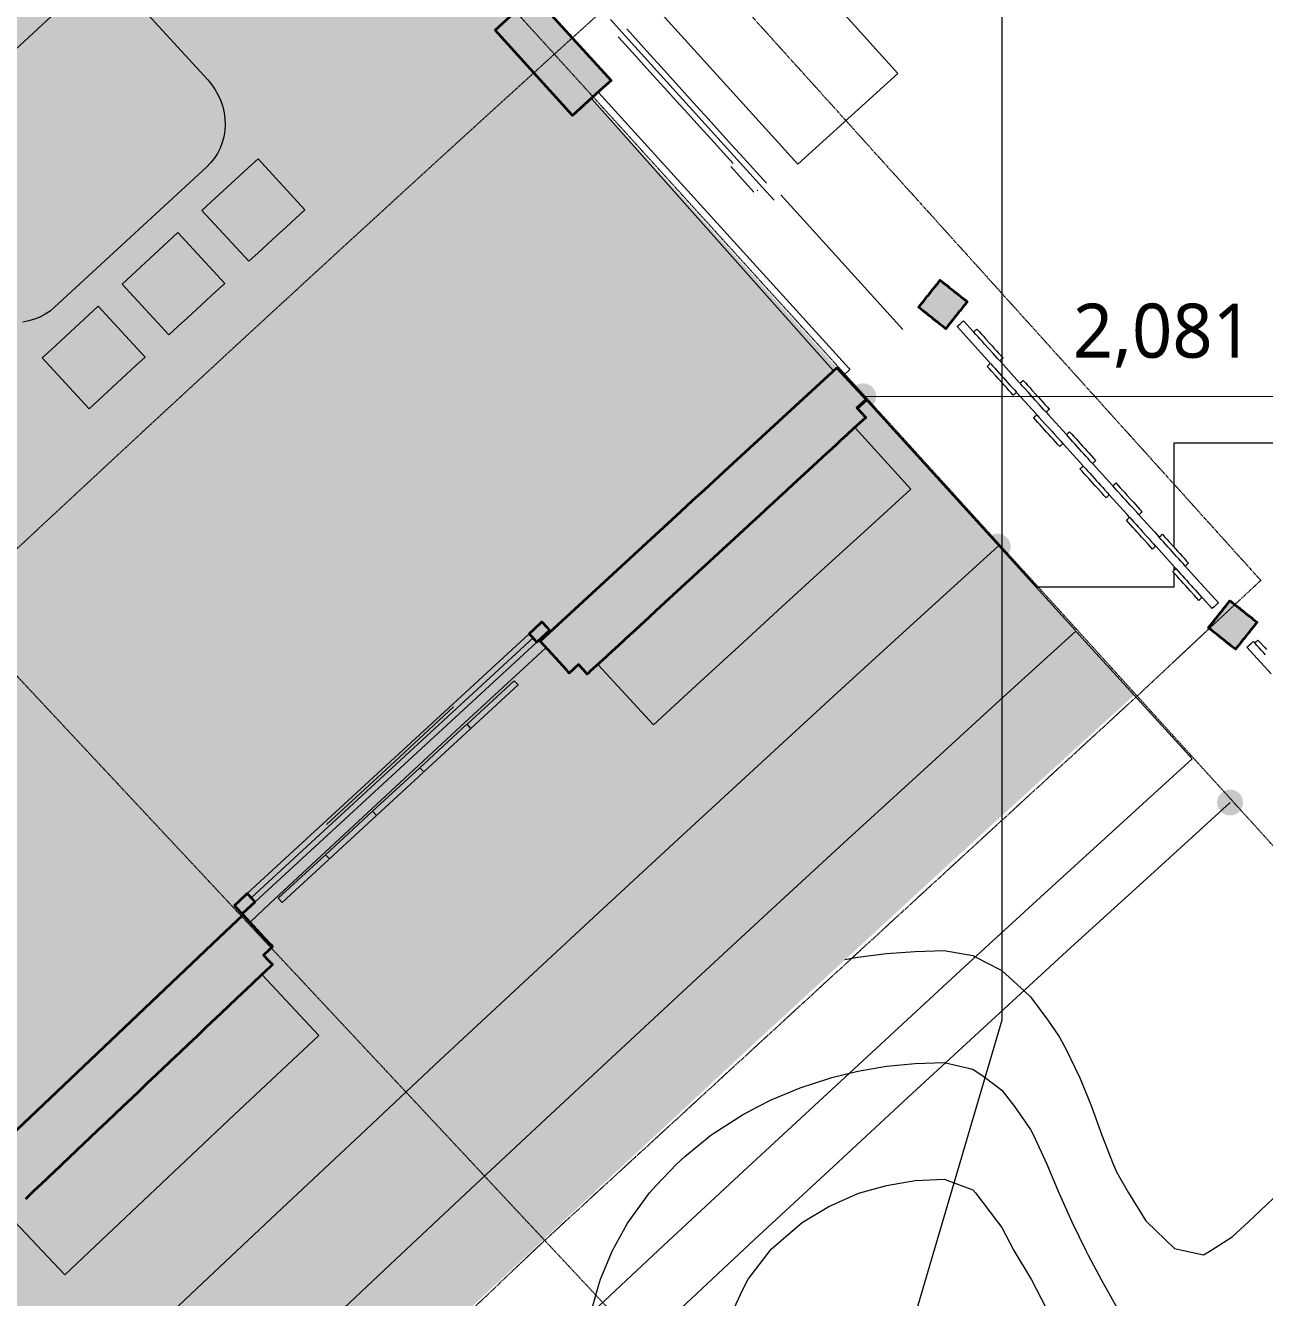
# Model space of a CAD drawing. Header units: millimetres. Extents: x -31757 to 121236, y -27283 to 63658.
# Drawn here: x 71250 to 75551, y 41939 to 46355 of the extents above; entities that cross this region are included whole.
import ezdxf

# ---------------------------------------------------------------- set-up
doc = ezdxf.new("R2010")
doc.units = ezdxf.units.MM
doc.linetypes.add('DASHDOT', pattern=[3.556, 2.54, -0.508, 0, -0.508])
doc.linetypes.add('PHANTOM', pattern=[6.35, 3.175, -0.635, 0.635, -0.635, 0.635, -0.635])
for name, color, linetype, lineweight in [('01_切断（構造・壁）', 7, 'Continuous', 35), ('03_切断（ガラス）', 5, 'Continuous', 13), ('06_部屋の色', 8, 'Continuous', 0), ('07_切断（建具）', 7, 'Continuous', 18), ('10_見えがかり', 7, 'Continuous', 13), ('11_見えがかり（家具）', 8, 'Continuous', 9), ('20_上部（屋根の外形・梁）', 8, 'PHANTOM', 9), ('30_敷地・外構', 8, 'Continuous', 9), ('40_通り芯', 1, 'DASHDOT', 9), ('50_寸法', 3, 'Continuous', 9)]:
    doc.layers.add(name, color=color, linetype=linetype, lineweight=lineweight)
doc.styles.add('JP', font='NotoSansCJKjp-Regular.otf')

msp = doc.modelspace()

# ---------------------------------------------------------------- hatches: boundary and pattern name
at = {"layer": '01_切断（構造・壁）'}
for points in [[(72880.4, 46339), (72945.9, 46398.6), (73013.6, 46460), (73282.6, 46163.9), (73243.9, 46128.8), (73149.3, 46042.9)], [(74358.2, 45370.7), (74357.8, 45371), (74350.4, 45376.9), (74350.7, 45377.3), (74356.6, 45384.7), (74356.9, 45385.2), (74362.8, 45392.6), (74363.2, 45393), (74369.1, 45400.4), (74369.4, 45400.8), (74375.3, 45408.2), (74375.6, 45408.6), (74381.5, 45416), (74381.8, 45416.5), (74387.7, 45423.9), (74388.1, 45424.3), (74394, 45431.7), (74394.3, 45432.1), (74400.2, 45439.5), (74400.5, 45439.9), (74406.4, 45447.4), (74406.7, 45447.8), (74412.6, 45455.2), (74413, 45455.6), (74418.9, 45463), (74419.2, 45463.4), (74425.1, 45470.8), (74425.5, 45470.5), (74432.9, 45464.6), (74433.3, 45464.3), (74440.7, 45458.4), (74441.2, 45458.1), (74448.6, 45452.2), (74449, 45451.8), (74456.4, 45445.9), (74456.8, 45445.6), (74464.2, 45439.7), (74464.6, 45439.4), (74472, 45433.5), (74472.5, 45433.2), (74479.9, 45427.3), (74480.3, 45426.9), (74487.7, 45421), (74488.1, 45420.7), (74495.5, 45414.8), (74495.9, 45414.5), (74503.4, 45408.6), (74503.8, 45408.3), (74511.2, 45402.4), (74511.6, 45402), (74519, 45396.1), (74518.7, 45395.7), (74512.8, 45388.3), (74512.5, 45387.9), (74506.6, 45380.5), (74506.2, 45380.1), (74500.3, 45372.7), (74500, 45372.2), (74494.1, 45364.8), (74493.8, 45364.4), (74487.9, 45357), (74487.6, 45356.6), (74481.7, 45349.2), (74481.3, 45348.8), (74475.4, 45341.3), (74475.1, 45340.9), (74469.2, 45333.5), (74468.9, 45333.1), (74463, 45325.7), (74462.7, 45325.3), (74456.8, 45317.9), (74456.4, 45317.5), (74450.5, 45310), (74450.2, 45309.6), (74444.3, 45302.2), (74443.9, 45302.5), (74436.5, 45308.4), (74436.1, 45308.8), (74428.7, 45314.7), (74428.2, 45315), (74420.8, 45320.9), (74420.4, 45321.2), (74413, 45327.1), (74412.6, 45327.4), (74405.2, 45333.3), (74404.8, 45333.7), (74397.3, 45339.6), (74396.9, 45339.9), (74389.5, 45345.8), (74389.1, 45346.1), (74381.7, 45352), (74381.3, 45352.3), (74373.9, 45358.2), (74373.5, 45358.6), (74366, 45364.5), (74365.6, 45364.8)], [(73132.3, 44112.9), (73128.9, 44116.6), (73127.5, 44118.2), (73077.7, 44172.2), (73036, 44217.5), (73083.7, 44261.4), (73524.3, 44667.5), (73566.8, 44706.7), (73606.9, 44743.6), (73691.1, 44821.2), (74066.3, 45166.9), (74066.3, 45166.9), (74066.3, 45166.9), (74124.4, 45103.8), (74157.7, 45067.7), (74161.4, 45063.7), (74164, 45060.9), (74167.9, 45056.6), (74167.9, 45056.6), (74167.9, 45056.6), (74136, 45027.2), (74166.5, 44994.1), (74157, 44985.4), (74124.8, 44955.7), (74100.3, 44933.2), (74080.7, 44915), (74080.7, 44915), (74072.3, 44907.4), (74070.1, 44905.3), (74062.8, 44898.6), (74038.9, 44876.6), (74032, 44870.2), (74014.5, 44854), (73983.2, 44825.2), (73953.1, 44797.4), (73951.9, 44796.4), (73928.6, 44774.9), (73908.9, 44756.8), (73908.9, 44756.8), (73897.3, 44746.1), (73886.9, 44736.4), (73886.9, 44736.4), (73867.2, 44718.3), (73842.8, 44695.8), (73823.1, 44677.7), (73823.1, 44677.7), (73811.4, 44666.9), (73801, 44657.3), (73801, 44657.3), (73781.3, 44639.2), (73775.1, 44633.5), (73756.9, 44616.7), (73725.6, 44587.8), (73695.5, 44560.1), (73671, 44537.5), (73639.7, 44508.7), (73609.6, 44480.9), (73585.2, 44458.4), (73565.5, 44440.3), (73565.5, 44440.3), (73553.9, 44429.6), (73543.5, 44420), (73543.5, 44420), (73523.8, 44401.8), (73499.3, 44379.3), (73479.7, 44361.2), (73479.7, 44361.2), (73473.3, 44355.3), (73468, 44350.4), (73437.9, 44322.7), (73413.5, 44300.2), (73382.2, 44271.3), (73352.1, 44243.6), (73347.4, 44239.3), (73327.6, 44221), (73307.9, 44202.9), (73307.9, 44202.9), (73296.3, 44192.2), (73285.9, 44182.6), (73285.9, 44182.6), (73266.2, 44164.5), (73241.8, 44141.9), (73222.1, 44123.8), (73222.1, 44123.8), (73210.5, 44113.1), (73202.7, 44106), (73200, 44103.5), (73200, 44103.5), (73200, 44103.5), (73185.6, 44119.1), (73169.5, 44136.6), (73137.6, 44107.2)], [(75364.2, 44258), (75363.8, 44258.4), (75356.4, 44264.3), (75356.7, 44264.7), (75362.6, 44272.1), (75362.9, 44272.5), (75368.8, 44279.9), (75369.2, 44280.3), (75375.1, 44287.7), (75375.4, 44288.2), (75381.3, 44295.6), (75381.6, 44296), (75387.5, 44303.4), (75387.8, 44303.8), (75393.7, 44311.2), (75394.1, 44311.6), (75400, 44319.1), (75400.3, 44319.5), (75406.2, 44326.9), (75406.5, 44327.3), (75412.4, 44334.7), (75412.7, 44335.1), (75418.6, 44342.5), (75419, 44342.9), (75424.9, 44350.4), (75425.2, 44350.8), (75431.1, 44358.2), (75431.5, 44357.9), (75438.9, 44352), (75439.3, 44351.6), (75446.7, 44345.7), (75447.1, 44345.4), (75454.6, 44339.5), (75455, 44339.2), (75462.4, 44333.3), (75462.8, 44333), (75470.2, 44327.1), (75470.6, 44326.7), (75478, 44320.8), (75478.5, 44320.5), (75485.9, 44314.6), (75486.3, 44314.3), (75493.7, 44308.4), (75494.1, 44308.1), (75501.5, 44302.2), (75501.9, 44301.8), (75509.3, 44295.9), (75509.8, 44295.6), (75517.2, 44289.7), (75517.6, 44289.4), (75525, 44283.5), (75524.7, 44283.1), (75518.8, 44275.7), (75518.4, 44275.2), (75512.5, 44267.8), (75512.2, 44267.4), (75506.3, 44260), (75506, 44259.6), (75500.1, 44252.2), (75499.8, 44251.8), (75493.9, 44244.4), (75493.5, 44243.9), (75487.6, 44236.5), (75487.3, 44236.1), (75481.4, 44228.7), (75481.1, 44228.3), (75475.2, 44220.9), (75474.9, 44220.5), (75469, 44213), (75468.6, 44212.6), (75462.7, 44205.2), (75462.4, 44204.8), (75456.5, 44197.4), (75456.2, 44197), (75450.3, 44189.6), (75449.9, 44189.9), (75442.5, 44195.8), (75442.1, 44196.1), (75434.6, 44202), (75434.2, 44202.3), (75426.8, 44208.2), (75426.4, 44208.6), (75419, 44214.5), (75418.6, 44214.8), (75411.2, 44220.7), (75410.8, 44221), (75403.3, 44226.9), (75402.9, 44227.2), (75395.5, 44233.1), (75395.1, 44233.5), (75387.7, 44239.4), (75387.3, 44239.7), (75379.9, 44245.6), (75379.4, 44245.9), (75372, 44251.8), (75371.6, 44252.1)], [(72998.2, 44243.7), (73014.5, 44258.7), (73042.3, 44284.4), (73059.5, 44265.8), (73069.4, 44255), (73041.6, 44229.3), (73025.3, 44214.3), (73008.2, 44232.9)], [(71975, 43300.8), (71991.3, 43315.8), (72019.1, 43341.4), (72036.3, 43322.9), (72046.3, 43312), (72018.4, 43286.4), (72002.1, 43271.4), (71985, 43289.9)], [(71086.6, 42199.7), (71082.1, 42204.4), (71081.7, 42204.9), (71031.1, 42258.2), (70995.8, 42295.5), (70988.7, 42302.9), (71452.3, 42742.8), (71922.5, 43189), (71963.6, 43228), (72005.2, 43267.5), (72005.2, 43267.5), (72005.2, 43267.5), (72063.8, 43204.8), (72097.4, 43168.9), (72103.7, 43162.2), (72107.7, 43158), (72107.7, 43158), (72107.7, 43158), (72094.8, 43145.8), (72076.3, 43128.2), (72093.9, 43109.7), (72107.3, 43095.5), (72097.9, 43086.6), (72085.5, 43074.9), (72085.5, 43074.9), (72066.1, 43056.5), (72042, 43033.6), (72013.2, 43006.3), (72005.7, 42999.1), (72005.6, 42999), (72004.9, 42998.4), (72000.9, 42994.6), (72000.9, 42994.6), (71981.5, 42976.2), (71957.3, 42953.3), (71926.5, 42924), (71896.9, 42895.9), (71872.7, 42872.9), (71853.3, 42854.6), (71853.3, 42854.6), (71841.9, 42843.7), (71832.8, 42835), (71812.2, 42815.5), (71788, 42792.6), (71768.7, 42774.2), (71768.7, 42774.2), (71757.2, 42763.3), (71746.9, 42753.6), (71746.9, 42753.6), (71727.6, 42735.2), (71703.4, 42712.3), (71672.6, 42683), (71642.9, 42654.9), (71618.8, 42631.9), (71587.9, 42602.7), (71558.3, 42574.5), (71534.1, 42551.6), (71514.7, 42533.2), (71514.7, 42533.2), (71503.3, 42522.3), (71500.7, 42519.9), (71473.6, 42494.2), (71449.5, 42471.3), (71430.1, 42452.9), (71430.1, 42452.9), (71418.6, 42442), (71408.3, 42432.3), (71408.3, 42432.3), (71402.7, 42426.9), (71402.7, 42426.9), (71345.5, 42372.6), (71345.5, 42372.6), (71334, 42361.7), (71323.7, 42351.9), (71323.7, 42351.9), (71304.3, 42333.5), (71280.2, 42310.6), (71249.3, 42281.4), (71219.7, 42253.2), (71195.5, 42230.3), (71164.7, 42201), (71154.4, 42191.3), (71123.4, 42223.9), (71107.4, 42208.7), (71106, 42207.4), (71092, 42194.1), (71092, 42194.1), (71092, 42194.1)]]:
    msp.add_hatch(color=7, dxfattribs=at).paths.add_polyline_path(points)
at = {"layer": '06_部屋の色', "true_color": 0xe9dfcf}
for points in [[(65518, 54580.1), (74066.1, 45167.3), (73035.6, 44217.5), (73059.3, 44191.8), (72028.9, 43242.2), (72005, 43267.7), (68750.7, 46747.5), (68802.2, 46797.3), (68871, 46876.4), (68932.6, 46961.2), (68986.6, 47051.1), (69032.6, 47145.3), (69070.2, 47243.1), (69099, 47343.9), (69119, 47446.8), (69130, 47551.1), (69131.8, 47655.9), (69124.5, 47760.5), (69108.1, 47864), (69082.8, 47965.7), (69048.6, 48064.8), (69006, 48160.6), (68955.2, 48252.3), (68896.6, 48339.2), (68830.6, 48420.7), (68757.8, 48496.1), (68678.6, 48564.8), (68593.8, 48626.5), (68504, 48680.4), (68409.8, 48726.4), (68311.9, 48764), (68211.1, 48792.9), (68108.2, 48812.9), (68004, 48823.8), (67899.1, 48825.7), (67794.6, 48818.3), (67691, 48801.9), (67589.3, 48776.6), (67490.2, 48742.5), (67394.4, 48699.8), (67302.7, 48649), (67215.8, 48590.4), (67134.4, 48524.4), (67110.5, 48501.4), (63320, 52554.5)], [(61585.6, 50908.4), (63320, 52554.5), (67110.5, 48501.4), (67059, 48451.6), (66990.2, 48372.5), (66928.6, 48287.7), (66874.6, 48197.8), (66828.6, 48103.6), (66791.1, 48005.7), (66762.2, 47904.9), (66742.2, 47802), (66731.2, 47697.8), (66729.4, 47593), (66736.7, 47488.4), (66753.1, 47384.9), (66778.4, 47283.1), (66812.6, 47184), (66855.2, 47088.3), (66906, 46996.6), (66964.7, 46909.7), (67030.6, 46828.2), (67103.4, 46752.8), (67182.6, 46684), (67267.4, 46622.4), (67357.2, 46568.4), (67451.5, 46522.4), (67549.3, 46484.9), (67650.1, 46456), (67753, 46436), (67857.2, 46425), (67962.1, 46423.2), (68066.6, 46430.5), (68170.2, 46446.9), (68271.9, 46472.3), (68371, 46506.4), (68466.8, 46549), (68558.5, 46599.9), (68645.4, 46658.5), (68726.8, 46724.4), (68750.7, 46747.5), (72005, 43267.7), (70988.4, 42303), (71012.5, 42277.6), (69996.1, 41313.1), (69971.8, 41338.3), (60493.7, 51180.5), (60929.3, 51593.9)], [(71004.3, 44337.7), (73081.2, 46251.8), (74066.1, 45167.3), (73035.6, 44217.5), (73059.3, 44191.8), (72028.9, 43242.2)], [(69971.8, 41338.3), (68955.6, 42393.5), (71004.3, 44337.7), (72005, 43267.7), (70988.4, 42303), (71012.5, 42277.6), (69996.1, 41313.1)]]:
    msp.add_hatch(color=8, dxfattribs=at).paths.add_polyline_path(points)
at = {"layer": '06_部屋の色', "true_color": 0x6fa96e}
h = msp.add_hatch(color=8, dxfattribs=at)
h.paths.add_polyline_path([(63901.6, 51933.9), (64015.3, 52040.2), (64244.4, 52253.9), (64474, 52467.2), (64703.8, 52680.2), (64934, 52892.8), (65164.5, 53105), (65395.3, 53316.9), (65626.5, 53528.5), (65857.9, 53739.7), (66089.8, 53950.5), (73081.4, 46251.4), (72861.5, 46051.3), (72641.8, 45851), (72422.5, 45650.2), (72203.5, 45449.2), (71984.8, 45247.8), (71766.4, 45046), (71548.3, 44843.9), (71330.5, 44641.5), (71113, 44438.8), (71005.1, 44337.9), (71005.1, 44337.9), (71005.1, 44337.9), (71005.1, 44337.9), (70895.9, 44235.7), (70679, 44032.3), (70462.5, 43828.5), (70246.3, 43624.4), (70030.4, 43420), (69814.8, 43215.3), (69599.5, 43010.2), (69384.6, 42804.8), (69169.9, 42599), (68955.6, 42393), (61741.6, 49884.2), (61967.4, 50101.3), (62193.6, 50318.2), (62420.2, 50534.6), (62647.1, 50750.8), (62874.3, 50966.6), (63101.8, 51182), (63329.7, 51397.1), (63557.9, 51611.8), (63786.4, 51826.2), (63897.9, 51930.5)])
h.paths.add_polyline_path([(66729.4, 47593), (66736.7, 47488.4), (66753.1, 47384.9), (66778.4, 47283.1), (66812.6, 47184), (66855.2, 47088.3), (66906, 46996.6), (66964.7, 46909.7), (67030.6, 46828.2), (67103.4, 46752.8), (67182.6, 46684), (67267.4, 46622.4), (67357.2, 46568.4), (67451.5, 46522.4), (67549.3, 46484.9), (67650.1, 46456), (67753, 46436), (67857.2, 46425), (67962.1, 46423.2), (68066.6, 46430.5), (68170.2, 46446.9), (68271.9, 46472.3), (68371, 46506.4), (68466.8, 46549), (68558.5, 46599.9), (68645.4, 46658.5), (68726.8, 46724.4), (68747.7, 46744.6), (68751.3, 46748), (68751.3, 46748), (68802.2, 46797.3), (68871, 46876.4), (68932.6, 46961.2), (68986.6, 47051.1), (69032.6, 47145.3), (69070.2, 47243.1), (69099, 47343.9), (69119, 47446.8), (69130, 47551.1), (69131.8, 47655.9), (69124.5, 47760.5), (69108.1, 47864), (69082.8, 47965.7), (69048.6, 48064.8), (69006, 48160.6), (68955.2, 48252.3), (68896.6, 48339.2), (68830.6, 48420.7), (68757.8, 48496.1), (68678.6, 48564.8), (68593.8, 48626.5), (68504, 48680.4), (68409.8, 48726.4), (68311.9, 48764), (68211.1, 48792.9), (68108.2, 48812.9), (68004, 48823.8), (67899.1, 48825.7), (67794.6, 48818.3), (67691, 48801.9), (67589.3, 48776.6), (67490.2, 48742.5), (67394.4, 48699.8), (67302.7, 48649), (67215.8, 48590.4), (67134.4, 48524.4), (67111.1, 48501.9), (67059, 48451.6), (66990.2, 48372.5), (66928.6, 48287.7), (66874.6, 48197.8), (66828.6, 48103.6), (66791.1, 48005.7), (66762.2, 47904.9), (66742.2, 47802), (66731.2, 47697.8)], flags=0)
at = {"layer": '06_部屋の色', "true_color": 0xd8ccb8}
msp.add_hatch(color=8, dxfattribs=at).paths.add_polyline_path([(46090.2, 13394.3), (46610.4, 14131.8), (47134.1, 14866.8), (47661.3, 15599.3), (48191.9, 16329.3), (48725.9, 17056.8), (49263.4, 17781.8), (49804.3, 18504.2), (50348.5, 19224.1), (50896.2, 19941.4), (51447.2, 20656.2), (52001.6, 21368.3), (52559.4, 22077.8), (53120.5, 22784.7), (53684.9, 23488.9), (54252.6, 24190.4), (54823.6, 24889.3), (55397.9, 25585.4), (55975.5, 26278.9), (56556.3, 26969.6), (57140.4, 27657.6), (57727.8, 28342.8), (58318.3, 29025.2), (58912.1, 29704.9), (59509, 30381.7), (60109.2, 31055.7), (60712.5, 31726.9), (61318.9, 32395.3), (61928.6, 33060.7), (62541.3, 33723.3), (63157.1, 34383), (63776.1, 35039.8), (64398.1, 35693.7), (65023.3, 36344.6), (65651.4, 36992.6), (66282.7, 37637.6), (66916.9, 38279.6), (67554.2, 38918.6), (68194.5, 39554.6), (68837.8, 40187.6), (69484, 40817.5), (70133.2, 41444.4), (70785.4, 42068.3), (71440.5, 42689), (72098.5, 43306.7), (72759.4, 43921.2), (73423.2, 44532.7), (74089.9, 45140.9), (75098.3, 44030.5), (74436.8, 43427), (73778.2, 42820.3), (73122.5, 42210.6), (72469.6, 41597.8), (71819.7, 40981.9), (71172.6, 40363), (70528.5, 39741), (69887.3, 39116), (69249.1, 38487.9), (68613.8, 37856.9), (67981.5, 37222.9), (67352.2, 36585.9), (66726, 35945.9), (66102.7, 35303), (65482.5, 34657.2), (64865.3, 34008.5), (64251.2, 33356.8), (63640.2, 32702.3), (63032.2, 32044.9), (62427.4, 31384.7), (61825.7, 30721.6), (61227.1, 30055.6), (60631.7, 29386.9), (60039.4, 28715.3), (59450.3, 28041), (58864.3, 27363.9), (58281.6, 26684.1), (57702.1, 26001.5), (57125.8, 25316.2), (56552.7, 24628.2), (55982.9, 23937.5), (55416.4, 23244.1), (54853.1, 22548), (54293.1, 21849.3), (53736.4, 21148), (53183.1, 20444), (52633, 19737.5), (52086.3, 19028.4), (51542.9, 18316.7), (51002.9, 17602.4), (50466.3, 16885.6), (49933, 16166.3), (49403.2, 15444.5), (48876.7, 14720.2), (48353.7, 13993.4), (47834.1, 13264.2), (47317.9, 12532.5), (46805.2, 11798.4), (46296, 11061.9), (45790.2, 10323), (45287.9, 9581.8), (44789.2, 8838.1), (44293.9, 8092.2), (43802.2, 7343.9), (43313.9, 6593.3), (42829.3, 5840.4), (42348.2, 5085.2), (41870.6, 4327.7), (41396.6, 3568.1), (40122.1, 4359.1), (40599.9, 5124.8), (41081.2, 5888.2), (41566.1, 6649.3), (42054.6, 7408.1), (42546.7, 8164.7), (43042.3, 8918.9), (43541.5, 9670.8), (44044.2, 10420.3), (44550.4, 11167.4), (45060.2, 11912.1), (45573.4, 12654.4)])
at = {"layer": '50_寸法'}
for points in [[(74193, 45039.7), (74186.8, 45033.3), (74179.6, 45028.3), (74171.5, 45024.8), (74162.8, 45023), (74154, 45022.8), (74145.3, 45024.4), (74137.1, 45027.7), (74129.7, 45032.4), (74123.4, 45038.6), (74118.4, 45045.8), (74114.9, 45053.9), (74113, 45062.6), (74112.9, 45071.4), (74114.5, 45080.1), (74117.7, 45088.3), (74122.5, 45095.7), (74128.7, 45102), (74135.9, 45107), (74144, 45110.5), (74152.7, 45112.4), (74161.5, 45112.5), (74170.1, 45110.9), (74178.3, 45107.7), (74185.8, 45102.9), (74192.1, 45096.7), (74197.1, 45089.5), (74200.6, 45081.4), (74202.5, 45072.8), (74202.6, 45063.9), (74201, 45055.3), (74197.8, 45047.1)], [(74659.9, 44518), (74653.8, 44511.6), (74646.5, 44506.6), (74638.4, 44503.1), (74629.8, 44501.3), (74621, 44501.1), (74612.3, 44502.7), (74604.1, 44506), (74596.7, 44510.8), (74590.3, 44516.9), (74585.3, 44524.2), (74581.8, 44532.3), (74580, 44540.9), (74579.8, 44549.7), (74581.4, 44558.4), (74584.7, 44566.6), (74589.5, 44574), (74595.6, 44580.3), (74602.9, 44585.3), (74611, 44588.8), (74619.6, 44590.7), (74628.4, 44590.8), (74637.1, 44589.2), (74645.3, 44586), (74652.7, 44581.2), (74659, 44575.1), (74664, 44567.8), (74667.5, 44559.7), (74669.4, 44551.1), (74669.5, 44542.3), (74667.9, 44533.6), (74664.7, 44525.4)], [(75466.7, 43629.6), (75460.5, 43623.3), (75453.3, 43618.3), (75445.2, 43614.8), (75436.5, 43612.9), (75427.7, 43612.8), (75419, 43614.4), (75410.8, 43617.6), (75403.4, 43622.4), (75397.1, 43628.6), (75392.1, 43635.8), (75388.6, 43643.9), (75386.7, 43652.6), (75386.6, 43661.4), (75388.2, 43670), (75391.4, 43678.2), (75396.2, 43685.7), (75402.4, 43692), (75409.6, 43697), (75417.7, 43700.5), (75426.3, 43702.4), (75435.2, 43702.5), (75443.8, 43700.9), (75452, 43697.7), (75459.5, 43692.9), (75465.8, 43686.7), (75470.8, 43679.5), (75474.3, 43671.4), (75476.2, 43662.7), (75476.3, 43653.9), (75474.7, 43645.2), (75471.4, 43637)]]:
    msp.add_hatch(color=7, dxfattribs=at).paths.add_polyline_path(points)

# ---------------------------------------------------------------- linework, layer by layer
at = {"layer": '01_切断（構造・壁）'}
for points in [[(72880.4, 46339), (72945.9, 46398.6), (73013.6, 46460), (73282.6, 46163.9), (73243.9, 46128.8), (73149.3, 46042.9), (72880.4, 46339)], [(74358.2, 45370.7), (74357.8, 45371), (74350.4, 45376.9), (74350.7, 45377.3), (74356.6, 45384.7), (74356.9, 45385.2), (74362.8, 45392.6), (74363.2, 45393), (74369.1, 45400.4), (74369.4, 45400.8), (74375.3, 45408.2), (74375.6, 45408.6), (74381.5, 45416), (74381.8, 45416.5), (74387.7, 45423.9), (74388.1, 45424.3), (74394, 45431.7), (74394.3, 45432.1), (74400.2, 45439.5), (74400.5, 45439.9), (74406.4, 45447.4), (74406.7, 45447.8), (74412.6, 45455.2), (74413, 45455.6), (74418.9, 45463), (74419.2, 45463.4), (74425.1, 45470.8), (74425.5, 45470.5), (74432.9, 45464.6), (74433.3, 45464.3), (74440.7, 45458.4), (74441.2, 45458.1), (74448.6, 45452.2), (74449, 45451.8), (74456.4, 45445.9), (74456.8, 45445.6), (74464.2, 45439.7), (74464.6, 45439.4), (74472, 45433.5), (74472.5, 45433.2), (74479.9, 45427.3), (74480.3, 45426.9), (74487.7, 45421), (74488.1, 45420.7), (74495.5, 45414.8), (74495.9, 45414.5), (74503.4, 45408.6), (74503.8, 45408.3), (74511.2, 45402.4), (74511.6, 45402), (74519, 45396.1), (74518.7, 45395.7), (74512.8, 45388.3), (74512.5, 45387.9), (74506.6, 45380.5), (74506.2, 45380.1), (74500.3, 45372.7), (74500, 45372.2), (74494.1, 45364.8), (74493.8, 45364.4), (74487.9, 45357), (74487.6, 45356.6), (74481.7, 45349.2), (74481.3, 45348.8), (74475.4, 45341.3), (74475.1, 45340.9), (74469.2, 45333.5), (74468.9, 45333.1), (74463, 45325.7), (74462.7, 45325.3), (74456.8, 45317.9), (74456.4, 45317.5), (74450.5, 45310), (74450.2, 45309.6), (74444.3, 45302.2), (74443.9, 45302.5), (74436.5, 45308.4), (74436.1, 45308.8), (74428.7, 45314.7), (74428.2, 45315), (74420.8, 45320.9), (74420.4, 45321.2), (74413, 45327.1), (74412.6, 45327.4), (74405.2, 45333.3), (74404.8, 45333.7), (74397.3, 45339.6), (74396.9, 45339.9), (74389.5, 45345.8), (74389.1, 45346.1), (74381.7, 45352), (74381.3, 45352.3), (74373.9, 45358.2), (74373.5, 45358.6), (74366, 45364.5), (74365.6, 45364.8), (74358.2, 45370.7)], [(73132.3, 44112.9), (73128.9, 44116.6), (73127.5, 44118.2), (73077.7, 44172.2), (73036, 44217.5), (73083.7, 44261.4), (73524.3, 44667.5), (73566.8, 44706.7), (73606.9, 44743.6), (73691.1, 44821.2), (74066.3, 45166.9), (74066.3, 45166.9), (74066.3, 45166.9), (74124.4, 45103.8), (74157.7, 45067.7), (74161.4, 45063.7), (74164, 45060.9), (74167.9, 45056.6), (74167.9, 45056.6), (74167.9, 45056.6), (74136, 45027.2), (74166.5, 44994.1), (74157, 44985.4), (74124.8, 44955.7), (74100.3, 44933.2), (74080.7, 44915), (74080.7, 44915), (74072.3, 44907.4), (74070.1, 44905.3), (74062.8, 44898.6), (74038.9, 44876.6), (74032, 44870.2), (74014.5, 44854), (73983.2, 44825.2), (73953.1, 44797.4), (73951.9, 44796.4), (73928.6, 44774.9), (73908.9, 44756.8), (73908.9, 44756.8), (73897.3, 44746.1), (73886.9, 44736.4), (73886.9, 44736.4), (73867.2, 44718.3), (73842.8, 44695.8), (73823.1, 44677.7), (73823.1, 44677.7), (73811.4, 44666.9), (73801, 44657.3), (73801, 44657.3), (73781.3, 44639.2), (73775.1, 44633.5), (73756.9, 44616.7), (73725.6, 44587.8), (73695.5, 44560.1), (73671, 44537.5), (73639.7, 44508.7), (73609.6, 44480.9), (73585.2, 44458.4), (73565.5, 44440.3), (73565.5, 44440.3), (73553.9, 44429.6), (73543.5, 44420), (73543.5, 44420), (73523.8, 44401.8), (73499.3, 44379.3), (73479.7, 44361.2), (73479.7, 44361.2), (73473.3, 44355.3), (73468, 44350.4), (73437.9, 44322.7), (73413.5, 44300.2), (73382.2, 44271.3), (73352.1, 44243.6), (73347.4, 44239.3), (73327.6, 44221), (73307.9, 44202.9), (73307.9, 44202.9), (73296.3, 44192.2), (73285.9, 44182.6), (73285.9, 44182.6), (73266.2, 44164.5), (73241.8, 44141.9), (73222.1, 44123.8), (73222.1, 44123.8), (73210.5, 44113.1), (73202.7, 44106), (73200, 44103.5), (73200, 44103.5), (73200, 44103.5), (73185.6, 44119.1), (73169.5, 44136.6), (73137.6, 44107.2), (73132.3, 44112.9)], [(75364.2, 44258), (75363.8, 44258.4), (75356.4, 44264.3), (75356.7, 44264.7), (75362.6, 44272.1), (75362.9, 44272.5), (75368.8, 44279.9), (75369.2, 44280.3), (75375.1, 44287.7), (75375.4, 44288.2), (75381.3, 44295.6), (75381.6, 44296), (75387.5, 44303.4), (75387.8, 44303.8), (75393.7, 44311.2), (75394.1, 44311.6), (75400, 44319.1), (75400.3, 44319.5), (75406.2, 44326.9), (75406.5, 44327.3), (75412.4, 44334.7), (75412.7, 44335.1), (75418.6, 44342.5), (75419, 44342.9), (75424.9, 44350.4), (75425.2, 44350.8), (75431.1, 44358.2), (75431.5, 44357.9), (75438.9, 44352), (75439.3, 44351.6), (75446.7, 44345.7), (75447.1, 44345.4), (75454.6, 44339.5), (75455, 44339.2), (75462.4, 44333.3), (75462.8, 44333), (75470.2, 44327.1), (75470.6, 44326.7), (75478, 44320.8), (75478.5, 44320.5), (75485.9, 44314.6), (75486.3, 44314.3), (75493.7, 44308.4), (75494.1, 44308.1), (75501.5, 44302.2), (75501.9, 44301.8), (75509.3, 44295.9), (75509.8, 44295.6), (75517.2, 44289.7), (75517.6, 44289.4), (75525, 44283.5), (75524.7, 44283.1), (75518.8, 44275.7), (75518.4, 44275.2), (75512.5, 44267.8), (75512.2, 44267.4), (75506.3, 44260), (75506, 44259.6), (75500.1, 44252.2), (75499.8, 44251.8), (75493.9, 44244.4), (75493.5, 44243.9), (75487.6, 44236.5), (75487.3, 44236.1), (75481.4, 44228.7), (75481.1, 44228.3), (75475.2, 44220.9), (75474.9, 44220.5), (75469, 44213), (75468.6, 44212.6), (75462.7, 44205.2), (75462.4, 44204.8), (75456.5, 44197.4), (75456.2, 44197), (75450.3, 44189.6), (75449.9, 44189.9), (75442.5, 44195.8), (75442.1, 44196.1), (75434.6, 44202), (75434.2, 44202.3), (75426.8, 44208.2), (75426.4, 44208.6), (75419, 44214.5), (75418.6, 44214.8), (75411.2, 44220.7), (75410.8, 44221), (75403.3, 44226.9), (75402.9, 44227.2), (75395.5, 44233.1), (75395.1, 44233.5), (75387.7, 44239.4), (75387.3, 44239.7), (75379.9, 44245.6), (75379.4, 44245.9), (75372, 44251.8), (75371.6, 44252.1), (75364.2, 44258)], [(72998.2, 44243.7), (73014.5, 44258.7), (73042.3, 44284.4), (73059.5, 44265.8), (73069.4, 44255), (73041.6, 44229.3), (73025.3, 44214.3), (73008.2, 44232.9), (72998.2, 44243.7)], [(71975, 43300.8), (71991.3, 43315.8), (72019.1, 43341.4), (72036.3, 43322.9), (72046.3, 43312), (72018.4, 43286.4), (72002.1, 43271.4), (71985, 43289.9), (71975, 43300.8)], [(70988.7, 42302.9), (71452.3, 42742.8), (71922.5, 43189), (71963.6, 43228), (72005.2, 43267.5), (72005.2, 43267.5), (72005.2, 43267.5), (72063.8, 43204.8), (72097.4, 43168.9), (72103.7, 43162.2), (72107.7, 43158), (72107.7, 43158), (72107.7, 43158), (72094.8, 43145.8), (72076.3, 43128.2), (72093.9, 43109.7), (72107.3, 43095.5), (72097.9, 43086.6), (72085.5, 43074.9), (72085.5, 43074.9), (72066.1, 43056.5), (72042, 43033.6), (72013.2, 43006.3), (72005.7, 42999.1), (72005.6, 42999), (72004.9, 42998.4), (72000.9, 42994.6), (72000.9, 42994.6), (71981.5, 42976.2), (71957.3, 42953.3), (71926.5, 42924), (71896.9, 42895.9), (71872.7, 42872.9), (71853.3, 42854.6), (71853.3, 42854.6), (71841.9, 42843.7), (71832.8, 42835), (71812.2, 42815.5), (71788, 42792.6), (71768.7, 42774.2), (71768.7, 42774.2), (71757.2, 42763.3), (71746.9, 42753.6), (71746.9, 42753.6), (71727.6, 42735.2), (71703.4, 42712.3), (71672.6, 42683), (71642.9, 42654.9), (71618.8, 42631.9), (71587.9, 42602.7), (71558.3, 42574.5), (71534.1, 42551.6), (71514.7, 42533.2), (71514.7, 42533.2), (71503.3, 42522.3), (71500.7, 42519.9), (71473.6, 42494.2), (71449.5, 42471.3), (71430.1, 42452.9), (71430.1, 42452.9), (71418.6, 42442), (71408.3, 42432.3), (71408.3, 42432.3), (71402.7, 42426.9), (71402.7, 42426.9), (71345.5, 42372.6), (71345.5, 42372.6), (71334, 42361.7), (71323.7, 42351.9), (71323.7, 42351.9), (71304.3, 42333.5), (71280.2, 42310.6), (71249.3, 42281.4)]]:
    msp.add_lwpolyline(points, dxfattribs=at)
at = {"layer": '03_切断（ガラス）'}
for points in [[(73808.2, 45792.7), (73320.8, 46330.8)], [(73011.8, 44229), (72032.8, 43326.8)], [(72295.3, 43581.4), (72515.2, 43785.6), (72735.1, 43989.8)]]:
    msp.add_lwpolyline(points, dxfattribs=at)
at = {"layer": '07_切断（建具）'}
for points in [[(73320.8, 46330.8), (73280.5, 46375.2)], [(73778.8, 45776.8), (73698.2, 45865.8)], [(73848.5, 45748.3), (73808.2, 45792.7)], [(74295, 45300), (73872.1, 45766.9)]]:
    msp.add_lwpolyline(points, dxfattribs=at)
at = {"layer": '10_見えがかり'}
for points in [[(75467.1, 56899.7), (76236.6, 56899.6), (76235.9, 44905.6), (75235.9, 44905.6), (75235.9, 44548.1)], [(73336.9, 46342.7), (73416.8, 46254.5), (73457.5, 46209.7), (73498.1, 46164.8), (73538.7, 46120), (73579.3, 46075.2), (73619.9, 46030.3), (73701.2, 45940.7), (73741.8, 45895.8), (73821.7, 45807.6)], [(73387.2, 46227.7), (73346.6, 46272.5), (73307.3, 46315.9)], [(73706.1, 45875.6), (73671.5, 45913.8), (73630.9, 45958.6), (73590.3, 46003.5), (73549.7, 46048.3), (73509.1, 46093.2), (73468.4, 46138), (73427.8, 46182.8), (73387.2, 46227.7)], [(74053.1, 45157.5), (73215.7, 46100.4)], [(73239.5, 46122.1), (74108.4, 45165.4), (74108.3, 45165.3)], [(73792, 45780.8), (73789.4, 45783.7)], [(74598.3, 45183.2), (74557.8, 45228), (74484.1, 45309.6), (74487.8, 45312.9), (74493.3, 45317.9), (74495.2, 45319.6), (74497, 45321.3), (74500.8, 45324.6), (74502.6, 45326.3), (74504.5, 45328), (74506.3, 45329.7), (74540.1, 45292.4)], [(74542.3, 45291.7), (74543.2, 45292.6), (74544.2, 45293.4), (74546, 45295.1), (74547, 45295.9), (74547.9, 45296.7), (74549.7, 45298.4), (74550.7, 45299.3), (74551.6, 45300.1), (74552.5, 45300.9), (74560.1, 45292.6), (74567.6, 45284.3), (74575.2, 45275.9), (74582.7, 45267.6), (74597.8, 45250.9), (74605.3, 45242.5), (74612.9, 45234.2), (74620.4, 45225.8), (74628, 45217.5), (74635.5, 45209.1), (74643.1, 45200.8), (74642.1, 45200), (74640.3, 45198.3), (74639.4, 45197.4), (74638.4, 45196.6), (74636.6, 45194.9), (74635.6, 45194.1), (74634.7, 45193.3), (74633.8, 45192.4), (74632.9, 45191.6), (74631.9, 45190.7), (74624.4, 45199.1), (74616.8, 45207.4), (74609.3, 45215.8), (74594.2, 45232.5), (74579.1, 45249.2), (74571.6, 45257.5), (74564, 45265.8), (74556.5, 45274.2), (74548.9, 45282.5), (74541.4, 45290.9), (74542.3, 45291.7)], [(74589.4, 45172.5), (74590.3, 45173.4), (74591.3, 45174.2), (74592.2, 45175), (74595, 45177.6), (74596.8, 45179.2), (74597.8, 45180.1), (74598.7, 45180.9), (74599.6, 45181.7), (74607.2, 45173.4), (74614.7, 45165.1), (74622.3, 45156.7), (74637.3, 45140), (74644.9, 45131.7), (74652.4, 45123.3), (74660, 45115), (74667.5, 45106.6), (74675.1, 45098.3), (74682.6, 45090), (74690.2, 45081.6), (74689.2, 45080.8), (74688.3, 45079.9), (74687.4, 45079.1), (74685.5, 45077.4), (74683.7, 45075.7), (74682.7, 45074.9), (74681.8, 45074.1), (74680.9, 45073.2), (74680, 45072.4), (74679, 45071.6), (74671.5, 45079.9), (74663.9, 45088.2), (74656.4, 45096.6), (74648.9, 45104.9), (74641.3, 45113.3), (74626.2, 45130), (74618.7, 45138.3), (74603.6, 45155), (74596, 45163.3), (74588.5, 45171.7), (74589.4, 45172.5)], [(74633.3, 45189.3), (74653.8, 45166.5), (74701, 45114.3)], [(74108.3, 45165.3), (74112, 45161.2), (74091.5, 45142.6)], [(75235.9, 44452.7), (75235.9, 44405.6), (74761.6, 44405.7), (74093.3, 45141.6)], [(74703.3, 45113.7), (74704.2, 45114.5), (74705.1, 45115.4), (74707, 45117), (74708.8, 45118.7), (74710.7, 45120.4), (74711.6, 45121.2), (74712.6, 45122.1), (74713.5, 45122.9), (74721, 45114.6), (74728.6, 45106.2), (74736.1, 45097.9), (74743.7, 45089.5), (74758.7, 45072.8), (74766.3, 45064.5), (74773.8, 45056.2), (74781.4, 45047.8), (74788.9, 45039.5), (74796.5, 45031.1), (74804, 45022.8), (74803.1, 45021.9), (74802.2, 45021.1), (74801.2, 45020.3), (74800.3, 45019.4), (74799.4, 45018.6), (74797.5, 45016.9), (74796.6, 45016.1), (74795.7, 45015.2), (74794.7, 45014.4), (74793.8, 45013.6), (74792.9, 45012.7), (74785.3, 45021.1), (74770.3, 45037.8), (74755.2, 45054.4), (74740.1, 45071.1), (74732.5, 45079.5), (74717.4, 45096.2), (74709.9, 45104.5), (74702.4, 45112.9), (74703.3, 45113.7)], [(74168.5, 45054.5), (74170.6, 45052.2), (74140.9, 45024.8)], [(74171.9, 45050.6), (74895, 44254.4)], [(74759.2, 45005.2), (74705.3, 45064.8), (74691.5, 45080.1)], [(74750.4, 44994.5), (74752.2, 44996.2), (74753.2, 44997), (74754.1, 44997.9), (74755, 44998.7), (74755.9, 44999.5), (74756.9, 45000.4), (74757.8, 45001.2), (74758.7, 45002), (74759.7, 45002.9), (74760.6, 45003.7), (74768.1, 44995.4), (74790.8, 44970.3), (74798.3, 44962), (74813.4, 44945.3), (74820.9, 44937), (74843.6, 44911.9), (74851.1, 44903.6), (74850.2, 44902.7), (74849.3, 44901.9), (74848.3, 44901.1), (74847.4, 44900.2), (74845.6, 44898.6), (74843.7, 44896.9), (74842.8, 44896), (74841.8, 44895.2), (74840.9, 44894.4), (74840, 44893.5), (74832.4, 44901.9), (74824.9, 44910.2), (74817.4, 44918.6), (74809.8, 44926.9), (74802.3, 44935.3), (74794.7, 44943.6), (74787.2, 44951.9), (74779.6, 44960.3), (74772.1, 44968.6), (74764.5, 44977), (74757, 44985.3), (74749.5, 44993.7), (74750.4, 44994.5)], [(74794.2, 45011.2), (74801.3, 45003.4), (74862, 44936.3)], [(74938.8, 44851.4), (74931.2, 44859.7), (74923.7, 44868.1), (74916.1, 44876.4), (74901, 44893.1), (74893.5, 44901.5), (74885.9, 44909.8), (74878.4, 44918.1), (74870.9, 44926.5), (74863.3, 44934.8), (74865.2, 44936.5), (74866.1, 44937.3), (74867.9, 44939), (74868.9, 44939.9), (74869.8, 44940.7), (74870.7, 44941.5), (74871.7, 44942.4), (74873.5, 44944.1), (74874.4, 44944.9), (74882, 44936.5), (74889.5, 44928.2), (74897.1, 44919.9), (74904.6, 44911.5), (74919.7, 44894.8), (74927.3, 44886.5), (74934.8, 44878.1), (74942.3, 44869.8), (74949.9, 44861.4), (74957.4, 44853.1), (74965, 44844.8), (74964, 44843.9), (74963.1, 44843.1), (74962.2, 44842.2), (74960.3, 44840.6), (74958.5, 44838.9), (74957.6, 44838), (74956.6, 44837.2), (74954.8, 44835.5), (74953.9, 44834.7), (74946.3, 44843), (74938.8, 44851.4)], [(74920.2, 44827.2), (74852.8, 44901.7), (74852.5, 44902.1)], [(74985.9, 44732.2), (74970.8, 44748.9), (74963.2, 44757.2), (74948.1, 44773.9), (74940.6, 44782.3), (74933, 44790.6), (74925.5, 44799), (74918, 44807.3), (74910.4, 44815.6), (74912.3, 44817.3), (74913.2, 44818.2), (74914.1, 44819), (74915, 44819.8), (74916, 44820.7), (74916.9, 44821.5), (74917.8, 44822.3), (74918.8, 44823.2), (74920.6, 44824.9), (74921.5, 44825.7), (74929.1, 44817.4), (74936.6, 44809), (74944.2, 44800.7), (74951.7, 44792.3), (74959.3, 44784), (74966.8, 44775.6), (74974.4, 44767.3), (74981.9, 44758.9), (74989.4, 44750.6), (74997, 44742.3), (75004.5, 44733.9), (75012.1, 44725.6), (75011.1, 44724.7), (75009.3, 44723), (75008.4, 44722.2), (75007.4, 44721.4), (75005.6, 44719.7), (75004.7, 44718.9), (75003.7, 44718), (75001.9, 44716.3), (75001, 44715.5), (74993.4, 44723.8), (74985.9, 44732.2)], [(74955.2, 44833.2), (75022.6, 44758.7), (75022.9, 44758.3)], [(75025.2, 44757.6), (75026.1, 44758.5), (75027.1, 44759.3), (75028.9, 44761), (75029.8, 44761.8), (75030.8, 44762.7), (75031.7, 44763.5), (75032.6, 44764.4), (75034.5, 44766), (75035.4, 44766.9), (75042.9, 44758.5), (75050.5, 44750.2), (75058, 44741.8), (75065.6, 44733.5), (75073.1, 44725.1), (75088.2, 44708.5), (75095.8, 44700.1), (75118.4, 44675.1), (75125.9, 44666.7), (75125, 44665.9), (75124.1, 44665.1), (75123.2, 44664.2), (75122.2, 44663.4), (75121.3, 44662.5), (75120.4, 44661.7), (75119.4, 44660.9), (75118.5, 44660), (75116.7, 44658.3), (75115.7, 44657.5), (75114.8, 44656.7), (75107.3, 44665), (75092.2, 44681.7), (75084.6, 44690.1), (75069.5, 44706.7), (75062, 44715.1), (75054.4, 44723.4), (75039.4, 44740.1), (75031.8, 44748.5), (75024.3, 44756.8), (75025.2, 44757.6)], [(75081.2, 44649.2), (75074.1, 44657), (75013.4, 44724.1)], [(75146.8, 44554.2), (75131.7, 44570.9), (75124.2, 44579.2), (75116.6, 44587.6), (75109.1, 44595.9), (75101.5, 44604.2), (75094, 44612.6), (75086.5, 44620.9), (75078.9, 44629.3), (75071.4, 44637.6), (75073.2, 44639.3), (75074.2, 44640.1), (75075.1, 44641), (75076, 44641.8), (75077.9, 44643.5), (75078.8, 44644.3), (75079.7, 44645.2), (75080.6, 44646), (75081.6, 44646.8), (75082.5, 44647.7), (75090, 44639.3), (75097.6, 44631), (75105.1, 44622.6), (75112.7, 44614.3), (75120.2, 44606), (75127.8, 44597.6), (75142.9, 44580.9), (75150.4, 44572.6), (75157.9, 44564.2), (75165.5, 44555.9), (75173, 44547.5), (75172.1, 44546.7), (75171.2, 44545.9), (75170.3, 44545), (75169.3, 44544.2), (75168.4, 44543.3), (75166.5, 44541.7), (75165.6, 44540.8), (75164.7, 44540), (75163.8, 44539.2), (75162.8, 44538.3), (75161.9, 44537.5), (75154.4, 44545.8), (75146.8, 44554.2)], [(75116.2, 44655.2), (75170.1, 44595.6), (75183.9, 44580.3)], [(75260.7, 44495.3), (75253.1, 44503.7), (75245.6, 44512), (75230.5, 44528.7), (75223, 44537.1), (75215.4, 44545.4), (75200.3, 44562.1), (75192.8, 44570.4), (75185.2, 44578.8), (75187.1, 44580.5), (75188, 44581.3), (75188.9, 44582.1), (75191.7, 44584.7), (75192.6, 44585.5), (75193.6, 44586.3), (75194.5, 44587.2), (75195.4, 44588), (75196.4, 44588.8), (75203.9, 44580.5), (75211.4, 44572.2), (75219, 44563.8), (75234.1, 44547.1), (75249.2, 44530.4), (75256.7, 44522.1), (75264.3, 44513.7), (75271.8, 44505.4), (75279.3, 44497.1), (75286.9, 44488.7), (75286, 44487.9), (75285, 44487), (75284.1, 44486.2), (75282.3, 44484.5), (75280.4, 44482.8), (75279.5, 44482), (75278.5, 44481.2), (75276.7, 44479.5), (75275.8, 44478.6), (75268.2, 44487), (75260.7, 44495.3)], [(75242.1, 44471.1), (75221.6, 44493.9), (75174.4, 44546.1)], [(75307.8, 44376.1), (75292.7, 44392.8), (75285.1, 44401.2), (75277.6, 44409.5), (75270.1, 44417.9), (75262.5, 44426.2), (75255, 44434.6), (75247.4, 44442.9), (75239.9, 44451.3), (75232.3, 44459.6), (75234.2, 44461.3), (75235.1, 44462.1), (75236, 44462.9), (75237, 44463.8), (75238.8, 44465.5), (75239.7, 44466.3), (75240.7, 44467.1), (75241.6, 44468), (75242.5, 44468.8), (75243.5, 44469.7), (75251, 44461.3), (75258.5, 44453), (75266.1, 44444.6), (75273.6, 44436.3), (75281.2, 44427.9), (75288.7, 44419.6), (75296.3, 44411.2), (75303.8, 44402.9), (75311.4, 44394.6), (75318.9, 44386.2), (75326.4, 44377.9), (75334, 44369.5), (75333.1, 44368.7), (75332.1, 44367.8), (75331.2, 44367), (75330.3, 44366.2), (75329.4, 44365.3), (75328.4, 44364.5), (75327.5, 44363.6), (75326.6, 44362.8), (75324.7, 44361.1), (75323.8, 44360.3), (75322.9, 44359.5), (75315.3, 44367.8), (75307.8, 44376.1)], [(75235.9, 44475), (75235.9, 44465.5)], [(75277.1, 44477.2), (75317.6, 44432.4), (75391.3, 44350.8), (75389.5, 44349.2), (75387.6, 44347.5), (75385.8, 44345.8), (75382.1, 44342.5), (75380.2, 44340.8), (75378.3, 44339.1), (75374.6, 44335.8), (75370.9, 44332.4), (75369.1, 44330.7), (75335.3, 44368)], [(72274.1, 41826.3), (72534.3, 42071.1), (72794.9, 42315.5), (73056, 42559.4), (73317.5, 42802.9), (73579.6, 43045.8), (73842, 43288.2), (74104.9, 43530.2), (74368.3, 43771.6), (74632.1, 44012.5), (74896.2, 44252.8), (74929.8, 44215.8), (75266.3, 43846), (75300, 43809), (75036.3, 43569.1), (74773.3, 43328.9), (74510.8, 43088.3), (74248.7, 42847.1), (73987.1, 42605.4), (73725.9, 42363.3), (73465.2, 42120.6), (73204.9, 41877.5)], [(72020.6, 43342.8), (72996.7, 44242.4)], [(73023.8, 44212.9), (72047.7, 43313.4)], [(75574.1, 44104), (75538.7, 44143.2), (75490.1, 44196.9), (75493.8, 44200.3), (75495.6, 44201.9), (75499.3, 44205.3), (75503, 44208.6), (75504.9, 44210.3), (75506.7, 44212), (75508.6, 44213.7), (75510.5, 44215.4), (75512.3, 44217), (75515.9, 44213.1)], [(75554.9, 44169.9), (75547.4, 44178.2), (75539.8, 44186.6), (75532.3, 44194.9), (75524.8, 44203.3), (75517.2, 44211.6), (75518.1, 44212.5)], [(75518.1, 44212.5), (75519.1, 44213.3), (75520, 44214.1), (75520.9, 44215), (75521.8, 44215.8), (75523.7, 44217.5), (75525.6, 44219.2), (75526.5, 44220), (75527.4, 44220.8), (75528.3, 44221.7), (75535.9, 44213.3), (75551, 44196.6), (75558.5, 44188.3)], [(72030.8, 43243.1), (72098.5, 43306.7), (72759.4, 43921.2), (73055.2, 44193.7)], [(72796.2, 43914.8), (72782.6, 43929.5), (72946.5, 44080.4), (72960, 44065.7), (72796.2, 43914.8)], [(72632.4, 43763.8), (72618.8, 43778.5), (72781.2, 43928.1)], [(72794.7, 43913.4), (72632.4, 43763.8)], [(72468.5, 43612.8), (72455, 43627.5), (72617.3, 43777.1)], [(72630.9, 43762.4), (72468.5, 43612.8)], [(72304.7, 43461.8), (72291.2, 43476.5), (72453.5, 43626.2)], [(72467.1, 43611.5), (72304.7, 43461.8)], [(72140.9, 43310.9), (72127.3, 43325.6), (72289.7, 43475.2)], [(72303.2, 43460.5), (72140.9, 43310.9)]]:
    msp.add_lwpolyline(points, dxfattribs=at)
at = {"layer": '11_見えがかり（家具）'}
for points in [[(73414.1, 46444.9), (73763.4, 46760.1), (74278.5, 46187.8), (73930.6, 45873.8), (73414.1, 46444.9)], [(70841.2, 45927), (71370.6, 46415.4)], [(71672.9, 46394.2), (71882.4, 46165.8), (71896.2, 46149.2), (71908.5, 46131.4), (71919, 46112.6), (71927.6, 46093), (71934.4, 46072.7), (71939.2, 46052), (71942, 46031), (71942.7, 46010), (71941.4, 45989.1), (71938, 45968.5), (71932.6, 45948.5), (71925.3, 45929.3), (71916.1, 45910.9), (71905.1, 45893.7), (71892.4, 45877.7), (71878.1, 45863.2), (71350.8, 45376.7), (71335.1, 45363.6), (71318.2, 45352.3), (71300.1, 45342.7), (71281.1, 45335), (71261.3, 45329.2), (71240.9, 45325.5)], [(72057.3, 45566.1), (72024.9, 45536.3), (71862.4, 45712.9), (71894.8, 45742.7), (71992.1, 45832.1), (72024.5, 45861.9), (72057, 45891.6), (72219.2, 45714.8), (72186.8, 45685.1), (72154.4, 45655.3), (72122.1, 45625.6), (72089.7, 45595.8), (72057.3, 45566.1)], [(71780.1, 45310.6), (71747.8, 45280.8), (71584.9, 45457.1), (71617.3, 45487), (71714.4, 45576.5), (71746.8, 45606.4), (71779.1, 45636.2), (71941.7, 45459.7), (71909.4, 45429.9), (71877.1, 45400.1), (71844.7, 45370.3), (71812.4, 45340.4), (71780.1, 45310.6)], [(71503.4, 45054.6), (71471.2, 45024.7), (71308, 45200.7), (71340.3, 45230.7), (71437.2, 45320.4), (71469.5, 45350.3), (71501.8, 45380.2), (71664.8, 45204), (71632.5, 45174.2), (71600.2, 45144.3), (71567.9, 45114.4), (71535.7, 45084.5), (71503.4, 45054.6)], [(74130, 44957.8), (74323.3, 44745.1), (74174, 44609.2), (74024.8, 44473.1), (73875.7, 44336.9), (73726.8, 44200.5), (73578, 44064)], [(73578, 44064), (73429.4, 43927.3), (73237.7, 44135.5)], [(72071.9, 43059.2), (72268.3, 42849.4), (72121, 42711.3), (71973.8, 42573.1), (71826.7, 42434.7), (71679.8, 42296.2), (71533.1, 42157.5)], [(71533.1, 42157.5), (71386.5, 42018.6), (71191.8, 42224)]]:
    msp.add_lwpolyline(points, dxfattribs=at)
at = {"layer": '20_上部（屋根の外形・梁）'}
msp.add_lwpolyline([(66600.3, 54332.6), (75537.7, 44429.2), (75538.1, 44428.7), (75537.6, 44428.2), (75105.1, 44023.7), (75105, 44023.6), (73057.5, 42142.6), (73057.1, 42142.3), (71040.7, 40228.7)], dxfattribs=at)
at = {"layer": '30_敷地・外構'}
for points in [[(74639.5, 54902.7), (74639.1, 47902.7), (74638.8, 42902.7), (73638.6, 39502.7)], [(74094.1, 43112.5), (74138.8, 43120.7), (74238.8, 43133.5), (74338.8, 43141.1), (74438.8, 43143.6), (74538.8, 43126.5), (74584.6, 43102.7), (74638.8, 43074.4), (74718.3, 43002.7), (74738.8, 42982.9), (74799.3, 42902.7), (74838.8, 42842.8), (74861.2, 42802.7), (74909.8, 42702.6), (74938.8, 42631.8), (74950.2, 42602.6), (74986, 42502.6), (75025.4, 42402.6), (75038.8, 42373.2), (75079.1, 42302.6), (75138.8, 42206.2), (75142.4, 42202.6), (75238.8, 42109.8), (75270.2, 42102.6), (75338.8, 42087.3), (75364.4, 42102.6), (75438.8, 42149.9), (75495.2, 42202.6), (75538.8, 42243.3), (75602.4, 42302.6)], [(73216.7, 41902.7), (73238.8, 41979.7), (73245.6, 42002.7), (73287.5, 42102.7), (73338.8, 42195.2), (73343.3, 42202.7), (73416, 42302.7), (73438.8, 42328.9), (73509.2, 42402.7), (73538.8, 42429.6), (73629.4, 42502.7), (73638.8, 42509.5), (73738.8, 42573.2), (73793.6, 42602.7), (73838.8, 42625.3), (73938.8, 42667), (74038.8, 42700.1), (74049, 42702.7), (74138.8, 42724.8), (74238.8, 42742.2), (74338.8, 42752.4), (74438.8, 42755.8), (74538.8, 42732.6), (74581.5, 42702.7), (74638.8, 42659.3), (74683.7, 42602.7), (74738.8, 42523.1), (74749.4, 42502.7), (74794.8, 42402.7), (74836.7, 42302.7), (74838.8, 42298.2), (74881.8, 42202.7), (74930.5, 42102.6), (74938.8, 42086.4), (74984.4, 42002.6), (75038.8, 41905)], [(73709.6, 41902.7), (73738.8, 41964.6), (73759.1, 42002.7), (73834.5, 42102.7), (73838.8, 42107.1), (73938.8, 42194.7), (73950, 42202.7), (74038.8, 42255.1), (74138.8, 42300.2), (74146.4, 42302.7), (74238.8, 42328.5), (74338.8, 42345.2), (74438.8, 42350.7), (74538.8, 42313.1), (74548.2, 42302.7), (74624.4, 42202.7), (74638.8, 42182.9), (74681.1, 42102.7), (74738.8, 42006.2), (74740.6, 42002.7), (74792.7, 41902.7)]]:
    msp.add_lwpolyline(points, dxfattribs=at)
at = {"layer": '40_通り芯'}
for points in [[(76312.6, 42701.8), (63270.8, 57063.9)], [(74278.2, 40826.9), (61026.7, 54995.9)], [(70975.5, 44310.3), (71322.6, 44634.1), (71670.4, 44957.2), (72019, 45279.3), (72368.4, 45600.6), (72718.6, 45921.1), (73069.6, 46240.7), (73421.4, 46559.4), (73774, 46877.2), (74127.3, 47194.2)]]:
    msp.add_lwpolyline(points, dxfattribs=at)
at = {"layer": '50_寸法'}
for points in [[(74157.7, 45067.7), (76238.9, 45067.6)], [(71048.2, 41213.3), (71320.2, 41472.9), (71592.8, 41732), (71865.9, 41990.5), (72139.5, 42248.5), (72413.6, 42505.9), (72688.2, 42762.9), (72963.4, 43019.2), (73239, 43275), (73515.1, 43530.3), (73791.8, 43785.1), (74068.9, 44039.2), (74346.6, 44292.9), (74624.7, 44546)], [(71069.4, 39568.8), (71338.2, 39828.4), (71607.6, 40087.4), (71877.4, 40345.9), (72147.8, 40603.9), (72418.7, 40861.3), (72690, 41118.2), (72961.9, 41374.6), (73234.3, 41630.4), (73507.2, 41885.7), (73780.6, 42140.5), (74054.5, 42394.7), (74328.9, 42648.4), (74603.8, 42901.5), (74879.2, 43154.1), (75155.1, 43406.1), (75431.4, 43657.6)]]:
    msp.add_lwpolyline(points, dxfattribs=at)

# ---------------------------------------------------------------- texts
at = {"layer": '50_寸法', "insert": (75198.3, 45167.6), "char_height": 187.87, "attachment_point": 8, "rotation": 359.9968, "style": 'JP'}
msp.add_mtext('2,081', dxfattribs=at)

doc.saveas('drawing.dxf')
